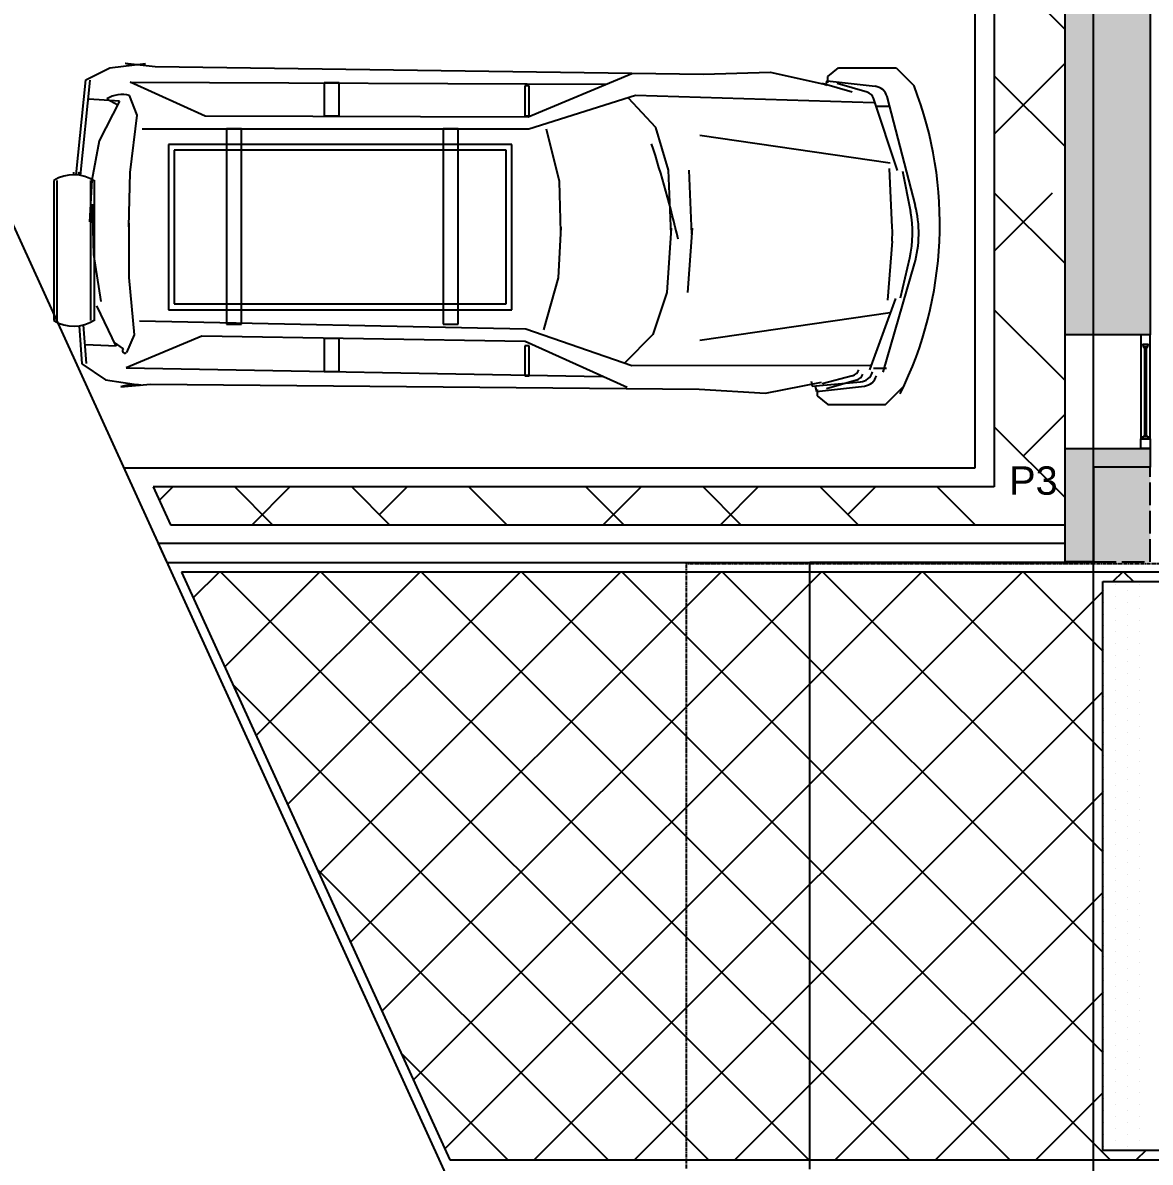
# Model space of a CAD drawing. Header units: millimetres. Extents: x 61345 to 69644, y 9491 to 29385.
# Drawn here: x 63742 to 64338, y 17360 to 17962 of the extents above; entities that cross this region are included whole.
import ezdxf

# ---------------------------------------------------------------- set-up
doc = ezdxf.new("R2010")
doc.units = ezdxf.units.MM
for name, pattern in [('ACAD_ISO02W100', [15, 12, -3]), ('CACHE', [0.375, 0.25, -0.125]), ('DASHED2', [0.375, 0.25, -0.125]), ('PROJECTION', [0.375, 0.25, -0.125])]:
    doc.linetypes.add(name, pattern=pattern)
doc.layers.add('Plan Archi', color=8, linetype='Continuous')
doc.styles.add('ARIAL', font='arial.ttf')

msp = doc.modelspace()

# ---------------------------------------------------------------- hatches: boundary and pattern name
at = {"layer": 'Plan Archi'}
h = msp.add_hatch(color=256, dxfattribs=at)
h.dxf.hatch_style = 1
h.paths.add_polyline_path([(64337.93, 18057.02), (64337.93, 17797.38), (64292.93, 17797.38), (64292.93, 18152.3), (64337.93, 18152.3), (64337.93, 18077.02), (64684.37, 18077.02), (64684.37, 18107.02), (64704.37, 18107.02), (64704.37, 18057.02)])
h = msp.add_hatch(color=256, dxfattribs=at)
h.dxf.hatch_style = 1
h.paths.add_polyline_path([(64337.93, 17737.38), (64337.93, 17727.38), (64307.93, 17727.38), (64307.93, 17677.38), (64292.93, 17677.38), (64292.93, 17737.38)])
at = {"layer": 'Plan Archi', "linetype": 'ACAD_ISO02W100'}
msp.add_hatch(color=256, dxfattribs=at).paths.add_polyline_path([(64307.93, 17677.38), (64337.93, 17677.38), (64337.93, 17727.38), (64307.93, 17727.38)])

# ---------------------------------------------------------------- linework, layer by layer
at = {"layer": 'Plan Archi', "color": 0}
msp.add_line((63012.26, 19445.24), (64427.38, 16340.91), dxfattribs=at)
at = {"layer": 'Plan Archi', "linetype": 'DASHED2'}
msp.add_line((64307.93, 17306.19), (64307.93, 18372.3), dxfattribs=at)
at = {"layer": 'Plan Archi'}
for p, q in [((64292.93, 17697.02), (64292.93, 18212.3)), ((64292.93, 17797.38), (64292.93, 18152.3)), ((64191.55, 18060.23), (64292.93, 17958.84)), ((64337.93, 18057.02), (64337.93, 17797.38)), ((64255.51, 17982.02), (64255.51, 17717.02)), ((64245.51, 17727.02), (64245.51, 17977.02)), ((63775.46, 17932.19), (63788.16, 17938.54)), ((63788.16, 17938.54), (63806.99, 17940.94)), ((63796.35, 17941.09), (63812.09, 17939.31)), ((63812.09, 17939.31), (64101.95, 17935.3)), ((64063.93, 17935.49), (64009.3, 17912.59)), ((64101.95, 17935.3), (64137.11, 17936.28)), ((64137.11, 17936.28), (64166.48, 17929.73)), ((64167.54, 17934.08), (64173.17, 17938.59)), ((64173.17, 17938.59), (64203.62, 17938.59)), ((64203.62, 17938.59), (64213.2, 17929.01)), ((64255.51, 17903.59), (64292.93, 17941)), ((63770.4, 17881.99), (63775.46, 17932.19)), ((63772.64, 17881.72), (63777.71, 17932.04)), ((63798.93, 17931.03), (64050.65, 17929.92)), ((63838.51, 17913.12), (63798.93, 17931.03)), ((63901.45, 17930.7), (63901.45, 17913.24)), ((63909.34, 17930.7), (63901.45, 17930.7)), ((63909.34, 17913.24), (63909.34, 17930.7)), ((64180.51, 17925.68), (64164.58, 17930.34)), ((64166.6, 17929.08), (64167.3, 17931.78)), ((64167.3, 17931.78), (64192.61, 17928.84)), ((64167.54, 17930.7), (64167.54, 17934.08)), ((64188.4, 17925.68), (64172.47, 17930.34)), ((64255.51, 17934.39), (64292.93, 17896.97)), ((63802.65, 17913.49), (63798.63, 17923.92)), ((64007.43, 17929.01), (64007.43, 17913.24)), ((64009.69, 17929.01), (64007.43, 17929.01)), ((64066.01, 17923.88), (64009.51, 17906.18)), ((64009.69, 17913.24), (64009.69, 17929.01)), ((64191.87, 17920.12), (64066.01, 17923.88)), ((64198.85, 17923.41), (64213.76, 17865.85)), ((63793.34, 17920.89), (63777.1, 17922.09)), ((63793.34, 17920.89), (63782.54, 17899.91)), ((63786.56, 17922.16), (63792.35, 17918.97)), ((64076.71, 17907.09), (64062.2, 17922.54)), ((64204.37, 17884.33), (64191.66, 17922.54)), ((64193.47, 17918.31), (64200.23, 17918.31)), ((63798.92, 17883.28), (63802.65, 17913.49)), ((64009.3, 17912.59), (63838.51, 17913.12)), ((63901.45, 17913.24), (63909.34, 17913.24)), ((64007.43, 17913.24), (64009.69, 17913.24)), ((64009.51, 17906.18), (63805.25, 17906.16)), ((63849.89, 17906.38), (63849.89, 17803)), ((63857.81, 17906.38), (63849.89, 17906.38)), ((63857.81, 17803), (63857.81, 17906.38)), ((63964.31, 17906.38), (63964.31, 17803)), ((63972.22, 17906.38), (63964.31, 17906.38)), ((63972.22, 17803), (63972.22, 17906.38)), ((64025.75, 17878.53), (64018.88, 17906.18)), ((64083.43, 17884.54), (64076.71, 17907.09)), ((63782.54, 17899.91), (63778.66, 17879.26)), ((64200.44, 17888.13), (64100.02, 17902.73)), ((63819.14, 17898.03), (63819.14, 17810.72)), ((64000.67, 17898.03), (63819.14, 17898.03)), ((63822.18, 17894.99), (63822.18, 17813.76)), ((63997.63, 17894.99), (63822.18, 17894.99)), ((63997.63, 17813.76), (63997.63, 17894.99)), ((64000.67, 17810.72), (64000.67, 17898.03)), ((63798.14, 17854.57), (63798.92, 17883.28)), ((64084.82, 17850.62), (64083.43, 17884.54)), ((64095.78, 17850.62), (64094.38, 17884.54)), ((64201.65, 17854.14), (64200.17, 17885.43)), ((64206.98, 17883.97), (64211.23, 17862.66)), ((63758.51, 17879.08), (63758.51, 17804.94)), ((63760.15, 17879.08), (63760.15, 17804.94)), ((63778.66, 17879.26), (63777.47, 17857.09)), ((63777.88, 17879.08), (63777.88, 17804.94)), ((63779.85, 17879.08), (63779.85, 17804.94)), ((64026.44, 17851.76), (64025.75, 17878.53)), ((64255.51, 17841.71), (64286.39, 17872.58)), ((64255.51, 17872.52), (64292.93, 17835.1)), ((63779.74, 17839.88), (63778.98, 17866.52)), ((63798.17, 17856.42), (63798.13, 17827.7)), ((64026.47, 17854.27), (64025.03, 17827.53)), ((64084.87, 17853.76), (64082.51, 17819.89)), ((64095.82, 17853.76), (64093.47, 17819.89)), ((64201.55, 17846.94), (64199.18, 17815.7)), ((63783.6, 17814.98), (63779.66, 17839.88)), ((64196.79, 17777.77), (64213.33, 17834.89)), ((64206.03, 17816.97), (64210.88, 17838.14)), ((63798.13, 17827.7), (63801, 17797.4)), ((64025.03, 17827.53), (64017.38, 17800.09)), ((64082.51, 17819.89), (64075.16, 17797.54)), ((64203.41, 17816.67), (64189.63, 17778.85)), ((63791.51, 17791.46), (63781.3, 17812.74)), ((63819.14, 17810.72), (64000.67, 17810.72)), ((63822.18, 17813.76), (63997.63, 17813.76)), ((64200.44, 17809.08), (64100.02, 17794.49)), ((64255.51, 17810.65), (64292.93, 17773.23)), ((64008.01, 17800.35), (63803.81, 17804.65)), ((63849.89, 17803), (63857.81, 17803)), ((63964.31, 17803), (63972.22, 17803)), ((63771.89, 17802.12), (63773.33, 17782.12)), ((63774.11, 17802.64), (63775.59, 17782.2)), ((63836.86, 17796.75), (63796.79, 17779.97)), ((63801, 17797.4), (63797.03, 17788.06)), ((64007.62, 17793.95), (63836.86, 17796.75)), ((64063.99, 17781.06), (64008.01, 17800.35)), ((64075.16, 17797.54), (64060.22, 17782.51)), ((64337.93, 17797.38), (64292.93, 17797.38)), ((64307.93, 17737.38), (64307.93, 17797.38)), ((64332.93, 17797.38), (64332.93, 17792.38)), ((64337.93, 17797.38), (64332.93, 17797.38)), ((64337.93, 17792.38), (64337.93, 17797.38)), ((63791.51, 17791.46), (63775.26, 17792.17)), ((63795.41, 17790.08), (63790.58, 17793.4)), ((63901.45, 17795.51), (63901.45, 17778.05)), ((63909.34, 17795.51), (63901.45, 17795.51)), ((63909.34, 17778.05), (63909.34, 17795.51)), ((64007.43, 17791.57), (64007.43, 17775.8)), ((64009.69, 17791.57), (64007.43, 17791.57)), ((64061.58, 17769.51), (64007.62, 17793.95)), ((64009.69, 17775.8), (64009.69, 17791.57)), ((64332.93, 17792.38), (64332.93, 17742.38)), ((64332.93, 17792.38), (64337.93, 17792.38)), ((64334.18, 17792.38), (64334.18, 17790.88)), ((64336.68, 17792.38), (64334.18, 17792.38)), ((64334.18, 17790.88), (64336.68, 17790.88)), ((64335.93, 17790.88), (64334.93, 17790.88)), ((64334.93, 17790.88), (64334.93, 17743.88)), ((64335.93, 17743.88), (64335.93, 17790.88)), ((64336.68, 17790.88), (64336.68, 17792.38)), ((64337.93, 17742.38), (64337.93, 17792.38)), ((63796.75, 17787.99), (63796.71, 17787.98)), ((63773.33, 17782.12), (63785.83, 17773.66)), ((63796.79, 17779.97), (64048.47, 17775.46)), ((64189.91, 17781.25), (64063.99, 17781.06)), ((64191.78, 17779.74), (64198.54, 17779.74)), ((63785.83, 17773.66), (63804.58, 17770.73)), ((63901.45, 17778.05), (63909.34, 17778.05)), ((64007.43, 17775.8), (64009.69, 17775.8)), ((64158.75, 17773.01), (64159.38, 17770.3)), ((64180.64, 17775.8), (64164.59, 17771.59)), ((64182.76, 17773.5), (64166.83, 17768.84)), ((63793.93, 17769.99), (63809.71, 17771.32)), ((63809.71, 17771.32), (64099.59, 17768.63)), ((64099.6, 17768.63), (64134.71, 17766.65)), ((64134.71, 17766.65), (64164.25, 17772.37)), ((64159.38, 17770.3), (64184.76, 17772.52)), ((64160.96, 17770.1), (64161.66, 17767.4)), ((64161.66, 17767.4), (64186.97, 17770.34)), ((64161.9, 17768.48), (64161.9, 17765.1)), ((64197.98, 17760.59), (64207.56, 17770.17)), ((64161.9, 17765.1), (64167.54, 17760.59)), ((64167.54, 17760.59), (64197.98, 17760.59)), ((64270.92, 17733.37), (64292.93, 17755.39)), ((64255.51, 17748.78), (64292.93, 17711.36)), ((64334.18, 17742.38), (64334.18, 17743.88)), ((64334.18, 17743.88), (64336.68, 17743.88)), ((64334.93, 17743.88), (64335.93, 17743.88)), ((64336.68, 17743.88), (64336.68, 17742.38)), ((64292.93, 17677.38), (64292.93, 17737.38)), ((64292.93, 17737.38), (64337.93, 17737.38)), ((64332.93, 17737.38), (64332.93, 17742.38)), ((64332.93, 17742.38), (64337.93, 17742.38)), ((64337.93, 17737.38), (64332.93, 17737.38)), ((64336.68, 17742.38), (64334.18, 17742.38)), ((64337.93, 17742.38), (64337.93, 17737.38)), ((64337.93, 17737.38), (64337.93, 17727.38)), ((63795.51, 17727.02), (64245.51, 17727.02)), ((64337.93, 17727.38), (64307.93, 17727.38)), ((64307.93, 17727.38), (64307.93, 17677.38)), ((64255.51, 17717.02), (63811.06, 17717.02)), ((63811.06, 17717.02), (63820.18, 17697.02)), ((63814.32, 17709.88), (63821.46, 17717.02)), ((63854.17, 17717.02), (63874.17, 17697.02)), ((63863.33, 17697.02), (63883.33, 17717.02)), ((63916.04, 17717.02), (63936.04, 17697.02)), ((63930.62, 17702.44), (63945.21, 17717.02)), ((63977.91, 17717.02), (63997.91, 17697.02)), ((64039.78, 17717.02), (64059.78, 17697.02)), ((64048.95, 17697.02), (64068.95, 17717.02)), ((64101.66, 17717.02), (64121.66, 17697.02)), ((64110.82, 17697.02), (64130.82, 17717.02)), ((64163.53, 17717.02), (64183.53, 17697.02)), ((64178.11, 17702.44), (64192.69, 17717.02)), ((64225.4, 17717.02), (64245.4, 17697.02)), ((63820.18, 17697.02), (64292.93, 17697.02)), ((64292.93, 17687.02), (63813.75, 17687.02)), ((63813.75, 17687.02), (63818.31, 17677.02)), ((64292.93, 17677.02), (64292.93, 17687.02)), ((63818.31, 17677.02), (64292.93, 17677.02)), ((64307.93, 17677.38), (64292.93, 17677.38)), ((64607.57, 17672.02), (63826.08, 17672.02)), ((63826.08, 17672.02), (63967.77, 17361.19)), ((63845.92, 17672.02), (63832.29, 17658.39)), ((63846.79, 17672.02), (64157.62, 17361.19)), ((63898.96, 17672.02), (63848.9, 17621.96)), ((63951.99, 17672.02), (63865.51, 17585.54)), ((64005.02, 17672.02), (63882.11, 17549.11)), ((64058.06, 17672.02), (63898.72, 17512.68)), ((63899.83, 17672.02), (64210.66, 17361.19)), ((64111.09, 17672.02), (63915.32, 17476.25)), ((64164.12, 17672.02), (63931.93, 17439.83)), ((64217.16, 17672.02), (63948.53, 17403.4)), ((63952.86, 17672.02), (64263.69, 17361.19)), ((64270.19, 17672.02), (63965.14, 17366.97)), ((64005.89, 17672.02), (64316.72, 17361.19)), ((64058.93, 17672.02), (64312.93, 17418.01)), ((64111.96, 17672.02), (64312.93, 17471.04)), ((64164.99, 17672.02), (64312.93, 17524.08)), ((64218.02, 17672.02), (64312.93, 17577.11)), ((64271.06, 17672.02), (64312.93, 17630.14)), ((64323.22, 17672.02), (64318.22, 17667.02)), ((64324.09, 17672.02), (64329.09, 17667.02)), ((64312.93, 17366.19), (64312.93, 17667.02)), ((64312.93, 17667.02), (64602.57, 17667.02)), ((64319.69, 17665.37), (64319.69, 17665.37)), ((64332.19, 17665.37), (64332.19, 17665.37)), ((64312.93, 17661.73), (64012.39, 17361.19)), ((64313.44, 17662.24), (64313.44, 17662.24)), ((64319.69, 17659.12), (64319.69, 17659.12)), ((64325.94, 17662.24), (64325.94, 17662.24)), ((64332.19, 17659.12), (64332.19, 17659.12)), ((64313.44, 17655.99), (64313.44, 17655.99)), ((64319.69, 17652.87), (64319.69, 17652.87)), ((64325.94, 17655.99), (64325.94, 17655.99)), ((64332.19, 17652.87), (64332.19, 17652.87)), ((64313.44, 17649.74), (64313.44, 17649.74)), ((64319.69, 17646.62), (64319.69, 17646.62)), ((64325.94, 17649.74), (64325.94, 17649.74)), ((64332.19, 17646.62), (64332.19, 17646.62)), ((64313.44, 17643.49), (64313.44, 17643.49)), ((64319.69, 17640.37), (64319.69, 17640.37)), ((64325.94, 17643.49), (64325.94, 17643.49)), ((64332.19, 17640.37), (64332.19, 17640.37)), ((64313.44, 17637.24), (64313.44, 17637.24)), ((64319.69, 17634.12), (64319.69, 17634.12)), ((64325.94, 17637.24), (64325.94, 17637.24)), ((64332.19, 17634.12), (64332.19, 17634.12)), ((64313.44, 17630.99), (64313.44, 17630.99)), ((64325.94, 17630.99), (64325.94, 17630.99)), ((64313.44, 17624.74), (64313.44, 17624.74)), ((64319.69, 17627.87), (64319.69, 17627.87)), ((64325.94, 17624.74), (64325.94, 17624.74)), ((64332.19, 17627.87), (64332.19, 17627.87)), ((64313.44, 17618.49), (64313.44, 17618.49)), ((64319.69, 17621.62), (64319.69, 17621.62)), ((64325.94, 17618.49), (64325.94, 17618.49)), ((64332.19, 17621.62), (64332.19, 17621.62)), ((63853.16, 17612.62), (64104.59, 17361.19)), ((64313.44, 17612.24), (64313.44, 17612.24)), ((64319.69, 17615.37), (64319.69, 17615.37)), ((64325.94, 17612.24), (64325.94, 17612.24)), ((64332.19, 17615.37), (64332.19, 17615.37)), ((64312.93, 17608.7), (64065.43, 17361.19)), ((64313.44, 17605.99), (64313.44, 17605.99)), ((64319.69, 17609.12), (64319.69, 17609.12)), ((64325.94, 17605.99), (64325.94, 17605.99)), ((64332.19, 17609.12), (64332.19, 17609.12)), ((64313.44, 17599.74), (64313.44, 17599.74)), ((64319.69, 17602.87), (64319.69, 17602.87)), ((64325.94, 17599.74), (64325.94, 17599.74)), ((64332.19, 17602.87), (64332.19, 17602.87)), ((64313.44, 17593.49), (64313.44, 17593.49)), ((64319.69, 17596.62), (64319.69, 17596.62)), ((64325.94, 17593.49), (64325.94, 17593.49)), ((64332.19, 17596.62), (64332.19, 17596.62)), ((64313.44, 17587.24), (64313.44, 17587.24)), ((64319.69, 17590.37), (64319.69, 17590.37)), ((64325.94, 17587.24), (64325.94, 17587.24)), ((64332.19, 17590.37), (64332.19, 17590.37)), ((64313.44, 17580.99), (64313.44, 17580.99)), ((64319.69, 17584.12), (64319.69, 17584.12)), ((64325.94, 17580.99), (64325.94, 17580.99)), ((64332.19, 17584.12), (64332.19, 17584.12)), ((64313.44, 17574.74), (64313.44, 17574.74)), ((64319.69, 17577.87), (64319.69, 17577.87)), ((64325.94, 17574.74), (64325.94, 17574.74)), ((64332.19, 17577.87), (64332.19, 17577.87)), ((64313.44, 17568.49), (64313.44, 17568.49)), ((64319.69, 17571.62), (64319.69, 17571.62)), ((64325.94, 17568.49), (64325.94, 17568.49)), ((64332.19, 17571.62), (64332.19, 17571.62)), ((64313.44, 17562.24), (64313.44, 17562.24)), ((64319.69, 17565.37), (64319.69, 17565.37)), ((64325.94, 17562.24), (64325.94, 17562.24)), ((64332.19, 17565.37), (64332.19, 17565.37)), ((64312.93, 17555.67), (64118.46, 17361.19)), ((64313.44, 17555.99), (64313.44, 17555.99)), ((64319.69, 17559.12), (64319.69, 17559.12)), ((64325.94, 17555.99), (64325.94, 17555.99)), ((64332.19, 17559.12), (64332.19, 17559.12)), ((64313.44, 17549.74), (64313.44, 17549.74)), ((64319.69, 17552.87), (64319.69, 17552.87)), ((64325.94, 17549.74), (64325.94, 17549.74)), ((64332.19, 17552.87), (64332.19, 17552.87)), ((64319.69, 17546.62), (64319.69, 17546.62)), ((64332.19, 17546.62), (64332.19, 17546.62)), ((64313.44, 17543.49), (64313.44, 17543.49)), ((64319.69, 17540.37), (64319.69, 17540.37)), ((64325.94, 17543.49), (64325.94, 17543.49)), ((64332.19, 17540.37), (64332.19, 17540.37)), ((64313.44, 17537.24), (64313.44, 17537.24)), ((64319.69, 17534.12), (64319.69, 17534.12)), ((64325.94, 17537.24), (64325.94, 17537.24)), ((64332.19, 17534.12), (64332.19, 17534.12)), ((64313.44, 17530.99), (64313.44, 17530.99)), ((64319.69, 17527.87), (64319.69, 17527.87)), ((64325.94, 17530.99), (64325.94, 17530.99)), ((64332.19, 17527.87), (64332.19, 17527.87)), ((64313.44, 17524.74), (64313.44, 17524.74)), ((64319.69, 17521.62), (64319.69, 17521.62)), ((64325.94, 17524.74), (64325.94, 17524.74)), ((64332.19, 17521.62), (64332.19, 17521.62)), ((63897.59, 17515.16), (64051.56, 17361.19)), ((64313.44, 17518.49), (64313.44, 17518.49)), ((64319.69, 17515.37), (64319.69, 17515.37)), ((64325.94, 17518.49), (64325.94, 17518.49)), ((64332.19, 17515.37), (64332.19, 17515.37)), ((64313.44, 17512.24), (64313.44, 17512.24)), ((64319.69, 17509.12), (64319.69, 17509.12)), ((64325.94, 17512.24), (64325.94, 17512.24)), ((64332.19, 17509.12), (64332.19, 17509.12)), ((64312.93, 17502.63), (64171.49, 17361.19)), ((64313.44, 17505.99), (64313.44, 17505.99)), ((64319.69, 17502.87), (64319.69, 17502.87)), ((64325.94, 17505.99), (64325.94, 17505.99)), ((64332.19, 17502.87), (64332.19, 17502.87)), ((64313.44, 17499.74), (64313.44, 17499.74)), ((64319.69, 17496.62), (64319.69, 17496.62)), ((64325.94, 17499.74), (64325.94, 17499.74)), ((64332.19, 17496.62), (64332.19, 17496.62)), ((64313.44, 17493.49), (64313.44, 17493.49)), ((64319.69, 17490.37), (64319.69, 17490.37)), ((64325.94, 17493.49), (64325.94, 17493.49)), ((64332.19, 17490.37), (64332.19, 17490.37)), ((64313.44, 17487.24), (64313.44, 17487.24)), ((64319.69, 17484.12), (64319.69, 17484.12)), ((64325.94, 17487.24), (64325.94, 17487.24)), ((64332.19, 17484.12), (64332.19, 17484.12)), ((64313.44, 17480.99), (64313.44, 17480.99)), ((64319.69, 17477.87), (64319.69, 17477.87)), ((64325.94, 17480.99), (64325.94, 17480.99)), ((64332.19, 17477.87), (64332.19, 17477.87)), ((64313.44, 17474.74), (64313.44, 17474.74)), ((64319.69, 17471.62), (64319.69, 17471.62)), ((64325.94, 17474.74), (64325.94, 17474.74)), ((64332.19, 17471.62), (64332.19, 17471.62)), ((64313.44, 17468.49), (64313.44, 17468.49)), ((64319.69, 17465.37), (64319.69, 17465.37)), ((64325.94, 17468.49), (64325.94, 17468.49)), ((64332.19, 17465.37), (64332.19, 17465.37)), ((64313.44, 17462.24), (64313.44, 17462.24)), ((64325.94, 17462.24), (64325.94, 17462.24)), ((64313.44, 17455.99), (64313.44, 17455.99)), ((64319.69, 17459.12), (64319.69, 17459.12)), ((64325.94, 17455.99), (64325.94, 17455.99)), ((64332.19, 17459.12), (64332.19, 17459.12)), ((64312.93, 17449.6), (64224.52, 17361.19)), ((64313.44, 17449.74), (64313.44, 17449.74)), ((64319.69, 17452.87), (64319.69, 17452.87)), ((64325.94, 17449.74), (64325.94, 17449.74)), ((64332.19, 17452.87), (64332.19, 17452.87)), ((64313.44, 17443.49), (64313.44, 17443.49)), ((64319.69, 17446.62), (64319.69, 17446.62)), ((64325.94, 17443.49), (64325.94, 17443.49)), ((64332.19, 17446.62), (64332.19, 17446.62)), ((64313.44, 17437.24), (64313.44, 17437.24)), ((64319.69, 17440.37), (64319.69, 17440.37)), ((64325.94, 17437.24), (64325.94, 17437.24)), ((64332.19, 17440.37), (64332.19, 17440.37)), ((64313.44, 17430.99), (64313.44, 17430.99)), ((64319.69, 17434.12), (64319.69, 17434.12)), ((64325.94, 17430.99), (64325.94, 17430.99)), ((64332.19, 17434.12), (64332.19, 17434.12)), ((64313.44, 17424.74), (64313.44, 17424.74)), ((64319.69, 17427.87), (64319.69, 17427.87)), ((64325.94, 17424.74), (64325.94, 17424.74)), ((64332.19, 17427.87), (64332.19, 17427.87)), ((63942.01, 17417.7), (63998.52, 17361.19)), ((64313.44, 17418.49), (64313.44, 17418.49)), ((64319.69, 17421.62), (64319.69, 17421.62)), ((64325.94, 17418.49), (64325.94, 17418.49)), ((64332.19, 17421.62), (64332.19, 17421.62)), ((64313.44, 17412.24), (64313.44, 17412.24)), ((64319.69, 17415.37), (64319.69, 17415.37)), ((64325.94, 17412.24), (64325.94, 17412.24)), ((64332.19, 17415.37), (64332.19, 17415.37)), ((64313.44, 17405.99), (64313.44, 17405.99)), ((64319.69, 17409.12), (64319.69, 17409.12)), ((64325.94, 17405.99), (64325.94, 17405.99)), ((64332.19, 17409.12), (64332.19, 17409.12)), ((64313.44, 17399.74), (64313.44, 17399.74)), ((64319.69, 17402.87), (64319.69, 17402.87)), ((64325.94, 17399.74), (64325.94, 17399.74)), ((64332.19, 17402.87), (64332.19, 17402.87)), ((64312.93, 17396.57), (64277.56, 17361.19)), ((64313.44, 17393.49), (64313.44, 17393.49)), ((64319.69, 17396.62), (64319.69, 17396.62)), ((64325.94, 17393.49), (64325.94, 17393.49)), ((64332.19, 17396.62), (64332.19, 17396.62)), ((64313.44, 17387.24), (64313.44, 17387.24)), ((64319.69, 17390.37), (64319.69, 17390.37)), ((64325.94, 17387.24), (64325.94, 17387.24)), ((64332.19, 17390.37), (64332.19, 17390.37)), ((64313.44, 17380.99), (64313.44, 17380.99)), ((64319.69, 17384.12), (64319.69, 17384.12)), ((64325.94, 17380.99), (64325.94, 17380.99)), ((64332.19, 17384.12), (64332.19, 17384.12)), ((64319.69, 17377.87), (64319.69, 17377.87)), ((64332.19, 17377.87), (64332.19, 17377.87)), ((64313.44, 17374.74), (64313.44, 17374.74)), ((64319.69, 17371.62), (64319.69, 17371.62)), ((64325.94, 17374.74), (64325.94, 17374.74)), ((64332.19, 17371.62), (64332.19, 17371.62)), ((64602.57, 17366.19), (64312.93, 17366.19)), ((64313.44, 17368.49), (64313.44, 17368.49)), ((64325.94, 17368.49), (64325.94, 17368.49)), ((64335.59, 17366.19), (64330.59, 17361.19)), ((63967.77, 17361.19), (64607.57, 17361.19))]:
    msp.add_line(p, q, dxfattribs=at)
at = {"layer": 'Plan Archi', "linetype": 'ACAD_ISO02W100'}
for p, q in [((64337.93, 17727.38), (64307.93, 17727.38)), ((64307.93, 17727.38), (64307.93, 17677.38)), ((64337.93, 17677.38), (64337.93, 17727.38)), ((64307.93, 17677.38), (64337.93, 17677.38))]:
    msp.add_line(p, q, dxfattribs=at)
at = {"layer": 'Plan Archi', "linetype": 'PROJECTION', "ltscale": 2}
for p, q in [((64092.96, 17676.6), (65127.97, 17676.6)), ((64092.96, 17356.6), (64092.96, 17676.6))]:
    msp.add_line(p, q, dxfattribs=at)
at = {"layer": 'Plan Archi', "linetype": 'CACHE'}
for p, q in [((64307.93, 17677.02), (64157.96, 17677.02)), ((64157.96, 17677.02), (64157.96, 17356.19))]:
    msp.add_line(p, q, dxfattribs=at)
at = {"layer": 'Plan Archi'}
for centre, radius, start, end in [((63801.98, 17963.27), 22.89, 255.75362, 282.62322), ((63794.52, 17909.88), 14.63, 73.65873, 122.92529), ((64187.03, 17921), 4.88, 18.39998, 73.70319), ((64191.77, 17921.57), 7.32, 14.52789, 83.37917), ((64023.42, 17856), 203.34, 333.80064, 21.04397), ((63466.92, 17702.8), 638.28, 13.14918, 17.85211), ((63769.08, 17861.62), 20.4, 57.0596, 121.20575), ((63943.73, 17865.9), 175.56, 174.2486, 174.72992), ((63946.45, 17865.86), 175.56, 174.2486, 174.76877), ((64157.11, 17851.17), 58.52, 343.85084, 14.52789), ((64153.84, 17851.21), 58.52, 347.09461, 11.28412), ((64143.2, 17851.36), 58.52, 355.66288, 2.71585), ((63769.08, 17822.4), 20.4, 238.79425, 302.9404), ((63796.13, 17789.01), 1.3, 124.19754, 313.47771), ((64179.41, 17780.52), 4.88, 284.67553, 339.97875), ((64181.4, 17778.18), 4.88, 286.29681, 341.60002), ((64184.12, 17779.81), 7.32, 274.99956, 343.85084), ((64186.13, 17777.61), 7.32, 276.62083, 345.47211), ((63800.81, 17747.99), 23.05, 80.60307, 107.37922)]:
    msp.add_arc(centre, radius, start, end, dxfattribs=at)

# ---------------------------------------------------------------- texts
at = {"layer": 'Plan Archi', "linetype": 'ByBlock', "style": 'ARIAL'}
msp.add_text('P3', height=15, dxfattribs=at).set_placement((64263.42, 17712.88))

doc.saveas('drawing.dxf')
